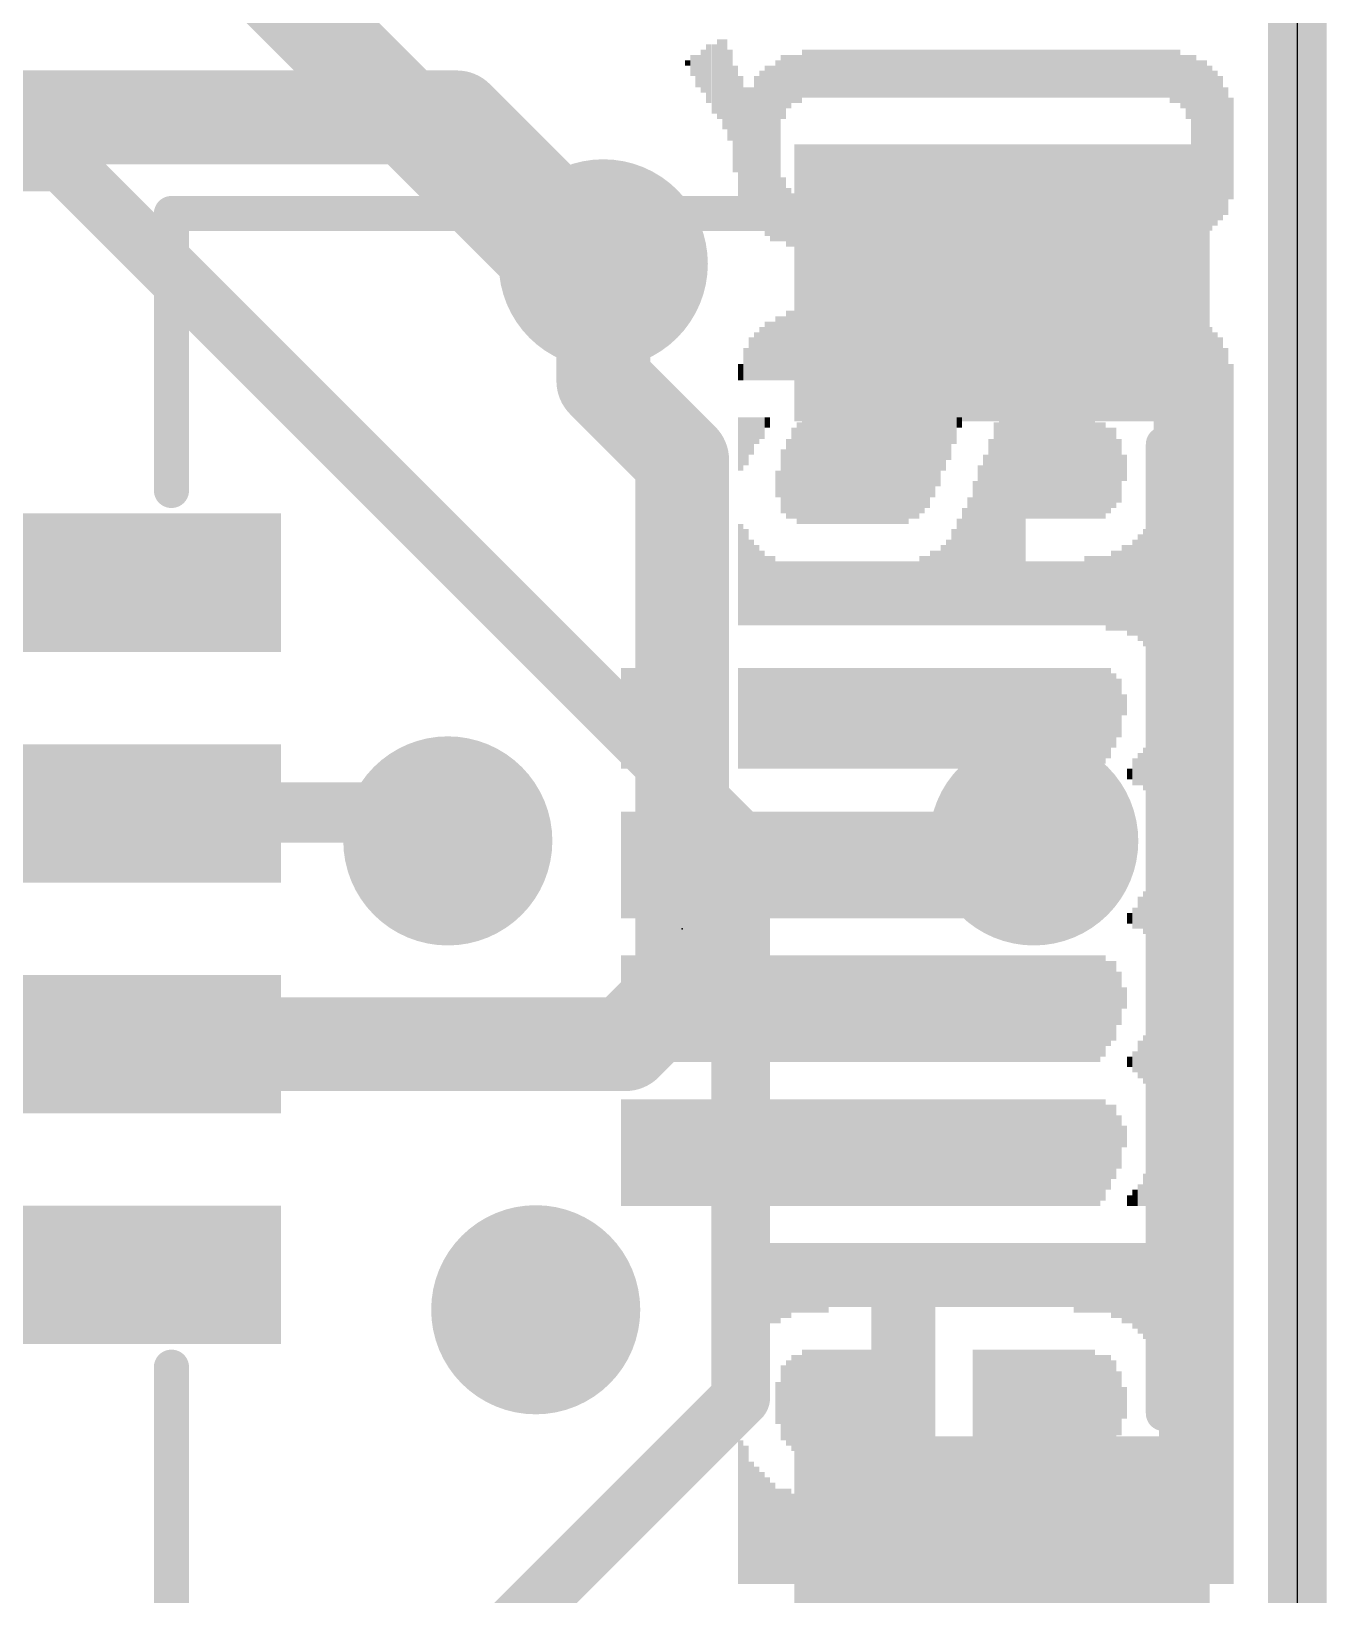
# Model space of a CAD drawing. Extents: x -0.1 to 25.5, y -0.1 to 17.9.
# Drawn here: x 19.91 to 25.53, y 6 to 12.78 of the extents above; entities that cross this region are included whole.
import ezdxf

# ---------------------------------------------------------------- set-up
doc = ezdxf.new("R2010")
doc.units = 0
for name, color, linetype in [('1', 12, 'CONTINUOUS'), ('16', 5, 'CONTINUOUS'), ('18', 110, 'CONTINUOUS'), ('20', 53, 'CONTINUOUS'), ('21', 40, 'CONTINUOUS'), ('22', 6, 'CONTINUOUS'), ('23', 40, 'CONTINUOUS')]:
    doc.layers.add(name, color=color, linetype=linetype)

# ---------------------------------------------------------------- blocks, each defined once
blk = doc.blocks.new('RECT')
blk.add_solid([(-0.5, -0.5), (0.5, -0.5), (-0.5, 0.5), (0.5, 0.5)])
blk = doc.blocks.new('ROUNDV')
at = {"const_width": 0.5}
blk.add_lwpolyline([(0, -0.25, 1), (0, 0.25, 1), (0, -0.25)], format="xyb", dxfattribs=at)

msp = doc.modelspace()

# ---------------------------------------------------------------- linework, layer by layer
at = {"layer": '1'}
for points, const_width in [([(25.4, 17.78), (25.4, 0)], 0.254), ([(21.756, 12.407), (18.572, 12.407)], 0.4064), ([(22.391, 11.772), (21.756, 12.407)], 0.4064), ([(22.391, 11.264), (22.391, 11.772)], 0.4064), ([(22.733, 10.922), (22.391, 11.264)], 0.4064), ([(22.733, 8.636), (22.733, 10.922)], 0.4064), ([(20.219, 10.39), (18.635, 10.39)], 0.254), ([(20.219, 9.39), (21.598, 9.39)], 0.254), ([(21.598, 9.39), (21.717, 9.271)], 0.254), ([(22.487, 8.39), (22.733, 8.636)], 0.4064), ([(20.219, 8.39), (22.487, 8.39)], 0.4064)]:
    msp.add_lwpolyline(points, dxfattribs=dict(at, const_width=const_width))
for points, const_width in [([(21.8278, 12.4788, 1), (21.6842, 12.3352)], 0.2032), ([(21.756, 12.3054, 1), (21.756, 12.5086)], 0.2032), ([(22.4926, 11.772, 1), (22.2894, 11.772)], 0.2032), ([(22.3192, 11.7002, 1), (22.4628, 11.8438)], 0.2032), ([(22.4628, 11.3358, 1), (22.3192, 11.1922)], 0.2032), ([(22.2894, 11.264, 1), (22.4926, 11.264)], 0.2032), ([(22.8346, 10.922, 1), (22.6314, 10.922)], 0.2032), ([(22.6612, 10.8502, 1), (22.8048, 10.9938)], 0.2032), ([(20.219, 10.3265, 1), (20.219, 10.4535)], 0.127), ([(20.219, 9.4535, 1), (20.219, 9.3265)], 0.127), ([(21.6429, 9.4349, 1), (21.5531, 9.3451)], 0.127), ([(21.598, 9.3265, 1), (21.598, 9.4535)], 0.127), ([(21.6721, 9.2261, 1), (21.7619, 9.3159)], 0.127), ([(22.8048, 8.5642, 1), (22.6612, 8.7078)], 0.2032), ([(22.6314, 8.636, 1), (22.8346, 8.636)], 0.2032), ([(20.219, 8.4916, 1), (20.219, 8.2884)], 0.2032), ([(22.4152, 8.4618, 1), (22.5588, 8.3182)], 0.2032), ([(22.487, 8.2884, 1), (22.487, 8.4916)], 0.2032)]:
    msp.add_lwpolyline(points, format="xyb", dxfattribs=dict(at, const_width=const_width))
at = {"layer": '16'}
for points, const_width in [([(25.4, 17.78), (25.4, 0)], 0.254), ([(22.176, 11.772), (20.486, 13.462)], 0.4064), ([(17.0394, 12.2134), (20.0446, 12.2134)], 0.254), ([(20.0446, 12.2134), (22.987, 9.271)], 0.254), ([(22.391, 11.772), (22.176, 11.772)], 0.4064), ([(21.59, 9.398), (16.872, 9.398)], 0.254), ([(21.717, 9.271), (21.59, 9.398)], 0.254), ([(22.987, 9.271), (22.987, 6.858)], 0.254), ([(22.987, 6.858), (19.05, 2.921)], 0.254)]:
    msp.add_lwpolyline(points, dxfattribs=dict(at, const_width=const_width))
for points, const_width in [([(20.0895, 12.2583, 1), (19.9997, 12.1685)], 0.127), ([(20.0446, 12.1499, 1), (20.0446, 12.2769)], 0.127), ([(22.176, 11.8736, 1), (22.176, 11.6704)], 0.2032), ([(22.1042, 11.7002, 1), (22.2478, 11.8438)], 0.2032), ([(22.391, 11.6704, 1), (22.391, 11.8736)], 0.2032), ([(21.6349, 9.4429, 1), (21.5451, 9.3531)], 0.127), ([(21.59, 9.3345, 1), (21.59, 9.4615)], 0.127), ([(21.6721, 9.2261, 1), (21.7619, 9.3159)], 0.127), ([(23.0505, 9.271, 1), (22.9235, 9.271)], 0.127), ([(22.9421, 9.2261, 1), (23.0319, 9.3159)], 0.127), ([(23.0319, 6.8131, 1), (22.9421, 6.9029)], 0.127), ([(22.9235, 6.858, 1), (23.0505, 6.858)], 0.127)]:
    msp.add_lwpolyline(points, format="xyb", dxfattribs=dict(at, const_width=const_width))
at = {"layer": '20'}
msp.add_line((25.4, 2.54), (25.4, 15.24), dxfattribs=at)
at = {"layer": '21', "const_width": 0.1524}
for points in [[(20.519, 10.79), (20.519, 11.99)], [(20.519, 11.99), (23.119, 11.99)], [(24.819, 6.79), (24.819, 10.99)], [(20.519, 5.89), (20.519, 6.99)]]:
    msp.add_lwpolyline(points, dxfattribs=at)
at = {"layer": '21', "const_width": 0.0762}
for points in [[(20.5571, 11.99, 1), (20.4809, 11.99)], [(20.519, 12.0281, 1), (20.519, 11.9519)], [(23.119, 11.9519, 1), (23.119, 12.0281)], [(24.8571, 10.99, 1), (24.7809, 10.99)], [(20.4809, 10.79, 1), (20.5571, 10.79)], [(20.5571, 6.99, 1), (20.4809, 6.99)], [(24.7809, 6.79, 1), (24.8571, 6.79)]]:
    msp.add_lwpolyline(points, format="xyb", dxfattribs=at)
at = {"layer": '23'}
msp.add_point((22.733, 8.89), dxfattribs=at)

# ---------------------------------------------------------------- block references
at = {"layer": '1', "rotation": 180}
for p, xscale, yscale in [((24.119, 11.69), 1.8, 1.2), ((20.219, 10.39), 1.55, 0.6), ((20.219, 9.39), 1.55, 0.6), ((20.219, 8.39), 1.55, 0.6), ((20.219, 7.39), 1.55, 0.6), ((24.119, 6.09), 1.8, 1.2)]:
    msp.add_blockref('RECT', p, dxfattribs=dict(at, xscale=xscale, yscale=yscale))
at = {"layer": '18', "xscale": 0.9064, "yscale": 0.9064}
for p in [(22.391, 11.772), (22.391, 11.772), (21.717, 9.271), (21.717, 9.271), (24.257, 9.271), (24.257, 9.271), (22.098, 7.239), (22.098, 7.239)]:
    msp.add_blockref('ROUNDV', p, dxfattribs=at)
at = {"layer": '22', "rotation": 90}
for p, xscale, yscale in [((22.8947, 12.573), 0.3454, 0.0231), ((22.9178, 12.5501), 0.3912, 0.0231), ((22.7791, 12.6314), 0.0914, 0.0231), ((22.8022, 12.6073), 0.1397, 0.0231), ((22.8253, 12.6073), 0.1854, 0.0231), ((22.8484, 12.5959), 0.254, 0.0231), ((22.8716, 12.573), 0.2997, 0.0231), ((22.9409, 12.5031), 0.3937, 0.0231), ((23.1718, 12.5387), 0.2769, 0.0231), ((23.1949, 12.5616), 0.2311, 0.0231), ((23.218, 12.573), 0.2083, 0.0231), ((23.241, 12.573), 0.2083, 0.0229), ((23.264, 12.5959), 0.2083, 0.0231), ((23.2871, 12.5959), 0.2083, 0.0231), ((23.3102, 12.5959), 0.2083, 0.0231), ((23.3333, 12.5959), 0.2083, 0.0231), ((23.3564, 12.5959), 0.2083, 0.0231), ((23.3796, 12.5959), 0.2083, 0.0231), ((23.4027, 12.5959), 0.2083, 0.0231), ((23.4258, 12.5959), 0.2083, 0.0231), ((23.4489, 12.5959), 0.2083, 0.0231), ((23.472, 12.5959), 0.2083, 0.0231), ((23.495, 12.5959), 0.2083, 0.0229), ((23.518, 12.5959), 0.2083, 0.0231), ((23.5411, 12.5959), 0.2083, 0.0231), ((23.5642, 12.5959), 0.2083, 0.0231), ((23.5873, 12.5959), 0.2083, 0.0231), ((23.6104, 12.5959), 0.2083, 0.0231), ((23.6336, 12.5959), 0.2083, 0.0231), ((23.6567, 12.5959), 0.2083, 0.0231), ((23.6798, 12.5959), 0.2083, 0.0231), ((23.7029, 12.5959), 0.2083, 0.0231), ((23.726, 12.5959), 0.2083, 0.0231), ((23.749, 12.5959), 0.2083, 0.0229), ((23.772, 12.5959), 0.2083, 0.0231), ((23.7951, 12.5959), 0.2083, 0.0231), ((23.8182, 12.5959), 0.2083, 0.0231), ((23.8413, 12.5959), 0.2083, 0.0231), ((23.8644, 12.5959), 0.2083, 0.0231), ((23.8876, 12.5959), 0.2083, 0.0231), ((23.9107, 12.5959), 0.2083, 0.0231), ((23.9338, 12.5959), 0.2083, 0.0231), ((23.9569, 12.5959), 0.2083, 0.0231), ((23.98, 12.5959), 0.2083, 0.0231), ((24.003, 12.5959), 0.2083, 0.0229), ((24.026, 12.5959), 0.2083, 0.0231), ((24.0491, 12.5959), 0.2083, 0.0231), ((24.0722, 12.5959), 0.2083, 0.0231), ((24.0953, 12.5959), 0.2083, 0.0231), ((24.1184, 12.5959), 0.2083, 0.0231), ((24.1416, 12.5959), 0.2083, 0.0231), ((24.1647, 12.5959), 0.2083, 0.0231), ((24.1878, 12.5959), 0.2083, 0.0231), ((24.2109, 12.5959), 0.2083, 0.0231), ((24.234, 12.5959), 0.2083, 0.0231), ((24.257, 12.5959), 0.2083, 0.0229), ((24.28, 12.5959), 0.2083, 0.0231), ((24.3031, 12.5959), 0.2083, 0.0231), ((24.3262, 12.5959), 0.2083, 0.0231), ((24.3493, 12.5959), 0.2083, 0.0231), ((24.3724, 12.5959), 0.2083, 0.0231), ((24.3956, 12.5959), 0.2083, 0.0231), ((24.4187, 12.5959), 0.2083, 0.0231), ((24.4418, 12.5959), 0.2083, 0.0231), ((24.4649, 12.5959), 0.2083, 0.0231), ((24.488, 12.5959), 0.2083, 0.0231), ((24.511, 12.5959), 0.2083, 0.0229), ((24.534, 12.5959), 0.2083, 0.0231), ((24.5571, 12.5959), 0.2083, 0.0231), ((24.5802, 12.5959), 0.2083, 0.0231), ((24.6033, 12.5959), 0.2083, 0.0231), ((24.6264, 12.5959), 0.2083, 0.0231), ((24.6496, 12.5959), 0.2083, 0.0231), ((24.6727, 12.5959), 0.2083, 0.0231), ((24.6958, 12.5959), 0.2083, 0.0231), ((24.7189, 12.5959), 0.2083, 0.0231), ((24.742, 12.5959), 0.2083, 0.0231), ((24.765, 12.5959), 0.2083, 0.0229), ((24.788, 12.5959), 0.2083, 0.0231), ((24.8111, 12.5959), 0.2083, 0.0231), ((24.8342, 12.5959), 0.2083, 0.0231), ((24.8573, 12.5844), 0.2311, 0.0231), ((24.8804, 12.5844), 0.2311, 0.0231), ((24.9036, 12.5616), 0.2311, 0.0231), ((24.9267, 12.5387), 0.2769, 0.0231), ((24.9498, 12.2733), 0.8077, 0.0231), ((22.756, 12.6429), 0.0229, 0.0231), ((22.964, 12.4003), 0.4623, 0.0231), ((23.0793, 12.2619), 0.6934, 0.0231), ((23.1024, 12.2619), 0.7391, 0.0231), ((23.1256, 12.2504), 0.762, 0.0231), ((23.1487, 12.2619), 0.7849, 0.0231), ((24.9729, 12.2733), 0.762, 0.0231), ((24.996, 12.2733), 0.762, 0.0231), ((25.019, 12.2733), 0.7163, 0.0229), ((25.042, 12.2733), 0.6706, 0.0231), ((22.987, 12.319), 0.5334, 0.0229), ((23.01, 12.2606), 0.5537, 0.0231), ((23.0331, 12.2492), 0.5766, 0.0231), ((23.0562, 12.2619), 0.6477, 0.0231), ((25.0651, 12.2733), 0.6248, 0.0231), ((25.0882, 12.2606), 0.5537, 0.0231), ((25.1113, 12.272), 0.4394, 0.0231), ((23.1718, 12.0079), 0.2769, 0.0231), ((24.9267, 12.0079), 0.2769, 0.0231), ((23.1949, 11.9736), 0.254, 0.0231), ((23.218, 11.9621), 0.2311, 0.0231), ((24.8804, 11.9621), 0.2311, 0.0231), ((24.9036, 11.9736), 0.254, 0.0231), ((23.241, 11.9494), 0.2057, 0.0229), ((23.264, 11.9494), 0.2057, 0.0231), ((23.2871, 11.9494), 0.2057, 0.0231), ((23.3102, 11.9494), 0.2057, 0.0231), ((23.3333, 11.938), 0.1829, 0.0231), ((23.3564, 11.938), 0.1829, 0.0231), ((23.3796, 11.938), 0.1829, 0.0231), ((23.4027, 11.938), 0.1829, 0.0231), ((23.4258, 11.938), 0.1829, 0.0231), ((23.4489, 11.938), 0.1829, 0.0231), ((23.472, 11.938), 0.1829, 0.0231), ((23.495, 11.938), 0.1829, 0.0229), ((23.518, 11.938), 0.1829, 0.0231), ((23.5411, 11.938), 0.1829, 0.0231), ((23.5642, 11.938), 0.1829, 0.0231), ((23.5873, 11.938), 0.1829, 0.0231), ((23.6104, 11.938), 0.1829, 0.0231), ((23.6336, 11.938), 0.1829, 0.0231), ((23.6567, 11.938), 0.1829, 0.0231), ((23.6798, 11.938), 0.1829, 0.0231), ((23.7029, 11.938), 0.1829, 0.0231), ((23.726, 11.938), 0.1829, 0.0231), ((23.749, 11.938), 0.1829, 0.0229), ((23.772, 11.938), 0.1829, 0.0231), ((23.7951, 11.938), 0.1829, 0.0231), ((23.8182, 11.938), 0.1829, 0.0231), ((23.8413, 11.938), 0.1829, 0.0231), ((23.8644, 11.938), 0.1829, 0.0231), ((23.8876, 11.938), 0.1829, 0.0231), ((23.9107, 11.938), 0.1829, 0.0231), ((23.9338, 11.938), 0.1829, 0.0231), ((23.9569, 11.938), 0.1829, 0.0231), ((23.98, 11.938), 0.1829, 0.0231), ((24.003, 11.938), 0.1829, 0.0229), ((24.026, 11.938), 0.1829, 0.0231), ((24.0491, 11.938), 0.1829, 0.0231), ((24.0722, 11.938), 0.1829, 0.0231), ((24.0953, 11.938), 0.1829, 0.0231), ((24.1184, 11.938), 0.1829, 0.0231), ((24.1416, 11.938), 0.1829, 0.0231), ((24.1647, 11.938), 0.1829, 0.0231), ((24.1878, 11.938), 0.1829, 0.0231), ((24.2109, 11.938), 0.1829, 0.0231), ((24.234, 11.938), 0.1829, 0.0231), ((24.257, 11.938), 0.1829, 0.0229), ((24.28, 11.938), 0.1829, 0.0231), ((24.3031, 11.938), 0.1829, 0.0231), ((24.3262, 11.938), 0.1829, 0.0231), ((24.3493, 11.938), 0.1829, 0.0231), ((24.3724, 11.938), 0.1829, 0.0231), ((24.3956, 11.938), 0.1829, 0.0231), ((24.4187, 11.938), 0.1829, 0.0231), ((24.4418, 11.938), 0.1829, 0.0231), ((24.4649, 11.938), 0.1829, 0.0231), ((24.488, 11.938), 0.1829, 0.0231), ((24.511, 11.938), 0.1829, 0.0229), ((24.534, 11.938), 0.1829, 0.0231), ((24.5571, 11.938), 0.1829, 0.0231), ((24.5802, 11.938), 0.1829, 0.0231), ((24.6033, 11.938), 0.1829, 0.0231), ((24.6264, 11.938), 0.1829, 0.0231), ((24.6496, 11.938), 0.1829, 0.0231), ((24.6727, 11.938), 0.1829, 0.0231), ((24.6958, 11.938), 0.1829, 0.0231), ((24.7189, 11.938), 0.1829, 0.0231), ((24.742, 11.938), 0.1829, 0.0231), ((24.765, 11.9494), 0.2057, 0.0229), ((24.788, 11.9494), 0.2057, 0.0231), ((24.8111, 11.9494), 0.2057, 0.0231), ((24.8342, 11.9494), 0.2057, 0.0231), ((24.8573, 11.9494), 0.2057, 0.0231), ((23.1024, 11.3944), 0.254, 0.0231), ((23.1256, 11.3944), 0.254, 0.0231), ((23.1487, 11.4059), 0.2769, 0.0231), ((23.1718, 11.4059), 0.2769, 0.0231), ((23.1949, 11.4186), 0.3023, 0.0231), ((23.218, 11.4186), 0.3023, 0.0231), ((23.241, 11.4186), 0.3023, 0.0229), ((23.264, 11.4186), 0.3023, 0.0231), ((23.2871, 11.4186), 0.3023, 0.0231), ((23.3102, 11.4186), 0.3023, 0.0231), ((23.3333, 11.4186), 0.3023, 0.0231), ((23.3564, 11.4186), 0.3023, 0.0231), ((23.3796, 11.4186), 0.3023, 0.0231), ((23.4027, 11.4186), 0.3023, 0.0231), ((23.4258, 11.4186), 0.3023, 0.0231), ((23.4489, 11.4186), 0.3023, 0.0231), ((23.472, 11.4186), 0.3023, 0.0231), ((23.495, 11.4186), 0.3023, 0.0229), ((23.518, 11.4186), 0.3023, 0.0231), ((23.5411, 11.4186), 0.3023, 0.0231), ((23.5642, 11.4186), 0.3023, 0.0231), ((23.5873, 11.4186), 0.3023, 0.0231), ((23.6104, 11.4186), 0.3023, 0.0231), ((23.6336, 11.4186), 0.3023, 0.0231), ((23.6567, 11.4186), 0.3023, 0.0231), ((23.6798, 11.4186), 0.3023, 0.0231), ((23.7029, 11.4186), 0.3023, 0.0231), ((23.726, 11.4186), 0.3023, 0.0231), ((23.749, 11.4186), 0.3023, 0.0229), ((23.772, 11.4186), 0.3023, 0.0231), ((23.7951, 11.4186), 0.3023, 0.0231), ((23.8182, 11.4186), 0.3023, 0.0231), ((23.8413, 11.4186), 0.3023, 0.0231), ((23.8644, 11.4186), 0.3023, 0.0231), ((23.8876, 11.4186), 0.3023, 0.0231), ((23.9107, 11.4186), 0.3023, 0.0231), ((23.9338, 11.4186), 0.3023, 0.0231), ((23.9569, 11.4186), 0.3023, 0.0231), ((23.98, 11.4186), 0.3023, 0.0231), ((24.003, 11.4186), 0.3023, 0.0229), ((24.026, 11.4186), 0.3023, 0.0231), ((24.0491, 11.4186), 0.3023, 0.0231), ((24.0722, 11.4186), 0.3023, 0.0231), ((24.0953, 11.4186), 0.3023, 0.0231), ((24.1184, 11.4186), 0.3023, 0.0231), ((24.1416, 11.4186), 0.3023, 0.0231), ((24.1647, 11.4186), 0.3023, 0.0231), ((24.1878, 11.4186), 0.3023, 0.0231), ((24.2109, 11.4186), 0.3023, 0.0231), ((24.234, 11.4186), 0.3023, 0.0231), ((24.257, 11.4186), 0.3023, 0.0229), ((24.28, 11.4186), 0.3023, 0.0231), ((24.3031, 11.4186), 0.3023, 0.0231), ((24.3262, 11.4186), 0.3023, 0.0231), ((24.3493, 11.4186), 0.3023, 0.0231), ((24.3724, 11.4186), 0.3023, 0.0231), ((24.3956, 11.4186), 0.3023, 0.0231), ((24.4187, 11.4186), 0.3023, 0.0231), ((24.4418, 11.4186), 0.3023, 0.0231), ((24.4649, 11.4186), 0.3023, 0.0231), ((24.488, 11.4186), 0.3023, 0.0231), ((24.511, 11.4186), 0.3023, 0.0229), ((24.534, 11.4186), 0.3023, 0.0231), ((24.5571, 11.4071), 0.3251, 0.0231), ((24.5802, 11.4071), 0.3251, 0.0231), ((24.6033, 11.4071), 0.3251, 0.0231), ((24.6264, 11.3957), 0.348, 0.0231), ((24.6496, 11.3957), 0.348, 0.0231), ((24.6727, 11.3843), 0.3708, 0.0231), ((24.6958, 11.3843), 0.3708, 0.0231), ((24.7189, 11.3728), 0.3937, 0.0231), ((24.742, 11.35), 0.4394, 0.0231), ((24.765, 11.3386), 0.4623, 0.0229), ((24.788, 11.303), 0.5334, 0.0231), ((24.8111, 8.81), 5.5194, 0.0231), ((24.8342, 8.81), 5.5194, 0.0231), ((24.8573, 8.81), 5.5194, 0.0231), ((24.8804, 8.81), 5.5194, 0.0231), ((24.9036, 8.81), 5.5194, 0.0231), ((24.9267, 8.7973), 5.494, 0.0231), ((24.9498, 8.7973), 5.494, 0.0231), ((24.9729, 8.7859), 5.4712, 0.0231), ((24.996, 8.7859), 5.4712, 0.0231), ((23.0331, 11.3602), 0.1854, 0.0231), ((23.0562, 11.3716), 0.2083, 0.0231), ((23.0793, 11.383), 0.2311, 0.0231), ((25.019, 8.7744), 5.4483, 0.0229), ((25.042, 8.763), 5.4254, 0.0231), ((25.0651, 8.7516), 5.4026, 0.0231), ((23.01, 11.3373), 0.1397, 0.0231), ((25.0882, 8.7287), 5.3569, 0.0231), ((22.987, 11.303), 0.0711, 0.0229), ((25.1113, 8.6944), 5.2883, 0.0231), ((22.987, 10.9919), 0.2311, 0.0229), ((23.01, 11.0033), 0.2083, 0.0231), ((23.0331, 11.0261), 0.1626, 0.0231), ((23.0562, 11.049), 0.1168, 0.0231), ((23.0793, 11.0604), 0.094, 0.0231), ((23.1024, 11.0846), 0.0457, 0.0231), ((23.218, 10.8649), 0.3937, 0.0231), ((23.241, 10.8649), 0.4394, 0.0229), ((23.264, 10.8763), 0.4623, 0.0231), ((23.2871, 10.8763), 0.4623, 0.0231), ((23.3102, 10.8763), 0.4623, 0.0231), ((23.3333, 10.8763), 0.4623, 0.0231), ((23.3564, 10.8763), 0.4623, 0.0231), ((23.3796, 10.8763), 0.4623, 0.0231), ((23.4027, 10.8763), 0.4623, 0.0231), ((23.4258, 10.8763), 0.4623, 0.0231), ((23.4489, 10.8763), 0.4623, 0.0231), ((23.472, 10.8763), 0.4623, 0.0231), ((23.495, 10.8763), 0.4623, 0.0229), ((23.518, 10.8763), 0.4623, 0.0231), ((23.5411, 10.8763), 0.4623, 0.0231), ((23.5642, 10.8763), 0.4623, 0.0231), ((23.5873, 10.8763), 0.4623, 0.0231), ((23.6104, 10.8763), 0.4623, 0.0231), ((23.6336, 10.8763), 0.4623, 0.0231), ((23.6567, 10.8763), 0.4623, 0.0231), ((23.6798, 10.8763), 0.4623, 0.0231), ((23.7029, 10.8763), 0.4623, 0.0231), ((23.726, 10.8877), 0.4394, 0.0231), ((23.749, 10.8877), 0.4394, 0.0229), ((23.772, 10.8991), 0.4166, 0.0231), ((23.7951, 10.9106), 0.3937, 0.0231), ((23.8182, 10.9334), 0.348, 0.0231), ((23.8413, 10.9576), 0.2997, 0.0231), ((23.8644, 10.9919), 0.2311, 0.0231), ((23.8876, 11.0147), 0.1854, 0.0231), ((23.9107, 11.049), 0.1168, 0.0231), ((23.9338, 11.0846), 0.0457, 0.0231), ((24.0953, 10.6451), 0.8788, 0.0231), ((24.1184, 10.6566), 0.9017, 0.0231), ((24.1416, 10.6566), 0.9017, 0.0231), ((24.1647, 10.6566), 0.9017, 0.0231), ((24.1878, 10.6566), 0.9017, 0.0231), ((24.2109, 10.6566), 0.9017, 0.0231), ((24.234, 10.8877), 0.4394, 0.0231), ((24.257, 10.8877), 0.4394, 0.0229), ((24.28, 10.8877), 0.4394, 0.0231), ((24.3031, 10.8877), 0.4394, 0.0231), ((24.3262, 10.8877), 0.4394, 0.0231), ((24.3493, 10.8877), 0.4394, 0.0231), ((24.3724, 10.8877), 0.4394, 0.0231), ((24.3956, 10.8877), 0.4394, 0.0231), ((24.4187, 10.8877), 0.4394, 0.0231), ((24.4418, 10.8877), 0.4394, 0.0231), ((24.4649, 10.8877), 0.4394, 0.0231), ((24.488, 10.8877), 0.4394, 0.0231), ((24.511, 10.8877), 0.4394, 0.0229), ((24.534, 10.8763), 0.4166, 0.0231), ((24.5571, 10.8763), 0.4166, 0.0231), ((24.5802, 10.8763), 0.3708, 0.0231), ((24.6033, 10.8877), 0.348, 0.0231), ((23.1949, 10.8407), 0.3454, 0.0231), ((24.0722, 10.6096), 0.8077, 0.0231), ((24.6264, 10.875), 0.2769, 0.0231), ((23.1718, 10.8293), 0.2769, 0.0231), ((24.0491, 10.5753), 0.7391, 0.0231), ((24.6496, 10.8877), 0.1143, 0.0231), ((23.1487, 10.8179), 0.1168, 0.0231), ((24.026, 10.5524), 0.6934, 0.0231), ((24.003, 10.5181), 0.6248, 0.0229), ((23.9569, 10.4597), 0.508, 0.0231), ((23.98, 10.4826), 0.5537, 0.0231), ((24.788, 10.3797), 0.668, 0.0231), ((22.987, 10.4254), 0.4394, 0.0229), ((23.9338, 10.4369), 0.4623, 0.0231), ((24.765, 10.3797), 0.5766, 0.0229), ((23.01, 10.414), 0.4166, 0.0231), ((23.0331, 10.3911), 0.3708, 0.0231), ((23.8876, 10.3911), 0.3708, 0.0231), ((23.9107, 10.414), 0.4166, 0.0231), ((24.6958, 10.3683), 0.4166, 0.0231), ((24.7189, 10.3683), 0.4623, 0.0231), ((24.742, 10.3683), 0.508, 0.0231), ((23.0562, 10.3797), 0.348, 0.0231), ((23.0793, 10.367), 0.3226, 0.0231), ((23.1024, 10.3556), 0.2997, 0.0231), ((23.1256, 10.3556), 0.2997, 0.0231), ((23.772, 10.3556), 0.2997, 0.0231), ((23.7951, 10.3556), 0.2997, 0.0231), ((23.8182, 10.367), 0.3226, 0.0231), ((23.8413, 10.367), 0.3226, 0.0231), ((23.8644, 10.3797), 0.348, 0.0231), ((24.488, 10.3556), 0.2997, 0.0231), ((24.511, 10.3556), 0.2997, 0.0229), ((24.534, 10.3556), 0.2997, 0.0231), ((24.5571, 10.3556), 0.2997, 0.0231), ((24.5802, 10.3442), 0.3226, 0.0231), ((24.6033, 10.3556), 0.3454, 0.0231), ((24.6264, 10.3556), 0.3454, 0.0231), ((24.6496, 10.3683), 0.3708, 0.0231), ((24.6727, 10.3568), 0.3937, 0.0231), ((23.1487, 10.3442), 0.2769, 0.0231), ((23.1718, 10.3442), 0.2769, 0.0231), ((23.1949, 10.3442), 0.2769, 0.0231), ((23.218, 10.3442), 0.2769, 0.0231), ((23.241, 10.3442), 0.2769, 0.0229), ((23.264, 10.3442), 0.2769, 0.0231), ((23.2871, 10.3442), 0.2769, 0.0231), ((23.3102, 10.3442), 0.2769, 0.0231), ((23.3333, 10.3442), 0.2769, 0.0231), ((23.3564, 10.3442), 0.2769, 0.0231), ((23.3796, 10.3442), 0.2769, 0.0231), ((23.4027, 10.3442), 0.2769, 0.0231), ((23.4258, 10.3442), 0.2769, 0.0231), ((23.4489, 10.3442), 0.2769, 0.0231), ((23.472, 10.3442), 0.2769, 0.0231), ((23.495, 10.3442), 0.2769, 0.0229), ((23.518, 10.3442), 0.2769, 0.0231), ((23.5411, 10.3442), 0.2769, 0.0231), ((23.5642, 10.3442), 0.2769, 0.0231), ((23.5873, 10.3442), 0.2769, 0.0231), ((23.6104, 10.3442), 0.2769, 0.0231), ((23.6336, 10.3442), 0.2769, 0.0231), ((23.6567, 10.3442), 0.2769, 0.0231), ((23.6798, 10.3442), 0.2769, 0.0231), ((23.7029, 10.3442), 0.2769, 0.0231), ((23.726, 10.3442), 0.2769, 0.0231), ((23.749, 10.3442), 0.2769, 0.0229), ((24.234, 10.3442), 0.2769, 0.0231), ((24.257, 10.3442), 0.2769, 0.0229), ((24.28, 10.3442), 0.2769, 0.0231), ((24.3031, 10.3442), 0.2769, 0.0231), ((24.3262, 10.3442), 0.2769, 0.0231), ((24.3493, 10.3442), 0.2769, 0.0231), ((24.3724, 10.3442), 0.2769, 0.0231), ((24.3956, 10.3442), 0.2769, 0.0231), ((24.4187, 10.3442), 0.2769, 0.0231), ((24.4418, 10.3442), 0.2769, 0.0231), ((24.4649, 10.3442), 0.2769, 0.0231), ((22.479, 9.8019), 0.4369, 0.0229), ((22.502, 9.8019), 0.4369, 0.0231), ((22.5251, 9.8019), 0.4369, 0.0231), ((22.5482, 9.8019), 0.4369, 0.0231), ((22.5713, 9.8019), 0.4369, 0.0231), ((22.5944, 9.8019), 0.4369, 0.0231), ((22.6176, 9.8019), 0.4369, 0.0231), ((22.6407, 9.8019), 0.4369, 0.0231), ((22.6638, 9.8019), 0.4369, 0.0231), ((22.6869, 9.8019), 0.4369, 0.0231), ((22.71, 9.8019), 0.4369, 0.0231), ((22.733, 9.8019), 0.4369, 0.0229), ((22.756, 9.8019), 0.4369, 0.0231), ((22.7791, 9.8019), 0.4369, 0.0231), ((22.8022, 9.8019), 0.4369, 0.0231), ((22.8253, 9.8019), 0.4369, 0.0231), ((22.8484, 9.8019), 0.4369, 0.0231), ((22.8716, 9.8019), 0.4369, 0.0231), ((22.8947, 9.8019), 0.4369, 0.0231), ((22.987, 9.8019), 0.4369, 0.0229), ((23.01, 9.8019), 0.4369, 0.0231), ((23.0331, 9.8019), 0.4369, 0.0231), ((23.0562, 9.8019), 0.4369, 0.0231), ((23.0793, 9.8019), 0.4369, 0.0231), ((23.1024, 9.8019), 0.4369, 0.0231), ((23.1256, 9.8019), 0.4369, 0.0231), ((23.1487, 9.8019), 0.4369, 0.0231), ((23.1718, 9.8019), 0.4369, 0.0231), ((23.1949, 9.8019), 0.4369, 0.0231), ((23.218, 9.8019), 0.4369, 0.0231), ((23.241, 9.8019), 0.4369, 0.0229), ((23.264, 9.8019), 0.4369, 0.0231), ((23.2871, 9.8019), 0.4369, 0.0231), ((23.3102, 9.8019), 0.4369, 0.0231), ((23.3333, 9.8019), 0.4369, 0.0231), ((23.3564, 9.8019), 0.4369, 0.0231), ((23.3796, 9.8019), 0.4369, 0.0231), ((23.4027, 9.8019), 0.4369, 0.0231), ((23.4258, 9.8019), 0.4369, 0.0231), ((23.4489, 9.8019), 0.4369, 0.0231), ((23.472, 9.8019), 0.4369, 0.0231), ((23.495, 9.8019), 0.4369, 0.0229), ((23.518, 9.8019), 0.4369, 0.0231), ((23.5411, 9.8019), 0.4369, 0.0231), ((23.5642, 9.8019), 0.4369, 0.0231), ((23.5873, 9.8019), 0.4369, 0.0231), ((23.6104, 9.8019), 0.4369, 0.0231), ((23.6336, 9.8019), 0.4369, 0.0231), ((23.6567, 9.8019), 0.4369, 0.0231), ((23.6798, 9.8019), 0.4369, 0.0231), ((23.7029, 9.8019), 0.4369, 0.0231), ((23.726, 9.8019), 0.4369, 0.0231), ((23.749, 9.8019), 0.4369, 0.0229), ((23.772, 9.8019), 0.4369, 0.0231), ((23.7951, 9.8019), 0.4369, 0.0231), ((23.8182, 9.8019), 0.4369, 0.0231), ((23.8413, 9.8019), 0.4369, 0.0231), ((23.8644, 9.8019), 0.4369, 0.0231), ((23.8876, 9.8019), 0.4369, 0.0231), ((23.9107, 9.8019), 0.4369, 0.0231), ((23.9338, 9.8019), 0.4369, 0.0231), ((23.9569, 9.8019), 0.4369, 0.0231), ((23.98, 9.8019), 0.4369, 0.0231), ((24.003, 9.8019), 0.4369, 0.0229), ((24.026, 9.8019), 0.4369, 0.0231), ((24.0491, 9.8019), 0.4369, 0.0231), ((24.0722, 9.8019), 0.4369, 0.0231), ((24.0953, 9.8019), 0.4369, 0.0231), ((24.1184, 9.8019), 0.4369, 0.0231), ((24.1416, 9.8019), 0.4369, 0.0231), ((24.1647, 9.8019), 0.4369, 0.0231), ((24.1878, 9.8019), 0.4369, 0.0231), ((24.2109, 9.8019), 0.4369, 0.0231), ((24.234, 9.8019), 0.4369, 0.0231), ((24.257, 9.8019), 0.4369, 0.0229), ((24.28, 9.8019), 0.4369, 0.0231), ((24.3031, 9.8019), 0.4369, 0.0231), ((24.3262, 9.8019), 0.4369, 0.0231), ((24.3493, 9.8019), 0.4369, 0.0231), ((24.3724, 9.8019), 0.4369, 0.0231), ((24.3956, 9.8019), 0.4369, 0.0231), ((24.4187, 9.8019), 0.4369, 0.0231), ((24.4418, 9.8019), 0.4369, 0.0231), ((24.4649, 9.8019), 0.4369, 0.0231), ((24.488, 9.8019), 0.4369, 0.0231), ((24.511, 9.8019), 0.4369, 0.0229), ((24.534, 9.8019), 0.4369, 0.0231), ((24.5571, 9.8133), 0.414, 0.0231), ((24.5802, 9.8247), 0.3912, 0.0231), ((24.6033, 9.8361), 0.3226, 0.0231), ((24.6264, 9.8476), 0.254, 0.0231), ((24.6496, 9.8603), 0.0914, 0.0231), ((24.788, 9.5949), 0.3937, 0.0231), ((24.765, 9.5822), 0.2769, 0.0229), ((24.6958, 9.5707), 0.1168, 0.0231), ((24.7189, 9.5822), 0.1397, 0.0231), ((24.742, 9.5822), 0.1854, 0.0231), ((24.6727, 9.5606), 0.0457, 0.0231), ((22.479, 9.1669), 0.4623, 0.0229), ((22.502, 9.1669), 0.4623, 0.0231), ((22.5251, 9.1669), 0.4623, 0.0231), ((22.5482, 9.1669), 0.4623, 0.0231), ((22.5713, 9.1669), 0.4623, 0.0231), ((22.5944, 9.1669), 0.4623, 0.0231), ((22.6176, 9.1669), 0.4623, 0.0231), ((22.6407, 9.1669), 0.4623, 0.0231), ((22.6638, 9.1669), 0.4623, 0.0231), ((22.6869, 9.1669), 0.4623, 0.0231), ((22.71, 9.1669), 0.4623, 0.0231), ((22.733, 9.1669), 0.4623, 0.0229), ((22.756, 9.1669), 0.4623, 0.0231), ((22.7791, 9.1669), 0.4623, 0.0231), ((22.8022, 9.1669), 0.4623, 0.0231), ((22.8253, 9.1669), 0.4623, 0.0231), ((22.8484, 9.1669), 0.4623, 0.0231), ((22.8716, 9.1669), 0.4623, 0.0231), ((22.8947, 9.1669), 0.4623, 0.0231), ((22.987, 9.1669), 0.4623, 0.0229), ((23.01, 9.1669), 0.4623, 0.0231), ((23.0331, 9.1669), 0.4623, 0.0231), ((23.0562, 9.1669), 0.4623, 0.0231), ((23.0793, 9.1669), 0.4623, 0.0231), ((23.1024, 9.1669), 0.4623, 0.0231), ((23.1256, 9.1669), 0.4623, 0.0231), ((23.1487, 9.1669), 0.4623, 0.0231), ((23.1718, 9.1669), 0.4623, 0.0231), ((23.1949, 9.1669), 0.4623, 0.0231), ((23.218, 9.1669), 0.4623, 0.0231), ((23.241, 9.1669), 0.4623, 0.0229), ((23.264, 9.1669), 0.4623, 0.0231), ((23.2871, 9.1669), 0.4623, 0.0231), ((23.3102, 9.1669), 0.4623, 0.0231), ((23.3333, 9.1669), 0.4623, 0.0231), ((23.3564, 9.1669), 0.4623, 0.0231), ((23.3796, 9.1669), 0.4623, 0.0231), ((23.4027, 9.1669), 0.4623, 0.0231), ((23.4258, 9.1669), 0.4623, 0.0231), ((23.4489, 9.1669), 0.4623, 0.0231), ((23.472, 9.1669), 0.4623, 0.0231), ((23.495, 9.1669), 0.4623, 0.0229), ((23.518, 9.1669), 0.4623, 0.0231), ((23.5411, 9.1669), 0.4623, 0.0231), ((23.5642, 9.1669), 0.4623, 0.0231), ((23.5873, 9.1669), 0.4623, 0.0231), ((23.6104, 9.1669), 0.4623, 0.0231), ((23.6336, 9.1669), 0.4623, 0.0231), ((23.6567, 9.1669), 0.4623, 0.0231), ((23.6798, 9.1669), 0.4623, 0.0231), ((23.7029, 9.1669), 0.4623, 0.0231), ((23.726, 9.1669), 0.4623, 0.0231), ((23.749, 9.1669), 0.4623, 0.0229), ((23.772, 9.1669), 0.4623, 0.0231), ((23.7951, 9.1669), 0.4623, 0.0231), ((23.8182, 9.1669), 0.4623, 0.0231), ((23.8413, 9.1669), 0.4623, 0.0231), ((23.8644, 9.1669), 0.4623, 0.0231), ((23.8876, 9.1669), 0.4623, 0.0231), ((23.9107, 9.1669), 0.4623, 0.0231), ((23.9338, 9.1669), 0.4623, 0.0231), ((23.9569, 9.1669), 0.4623, 0.0231), ((23.98, 9.1669), 0.4623, 0.0231), ((24.003, 9.1669), 0.4623, 0.0229), ((24.026, 9.1669), 0.4623, 0.0231), ((24.0491, 9.1669), 0.4623, 0.0231), ((24.0722, 9.1669), 0.4623, 0.0231), ((24.0953, 9.1669), 0.4623, 0.0231), ((24.1184, 9.1669), 0.4623, 0.0231), ((24.1416, 9.1669), 0.4623, 0.0231), ((24.1647, 9.1669), 0.4623, 0.0231), ((24.1878, 9.1669), 0.4623, 0.0231), ((24.2109, 9.1669), 0.4623, 0.0231), ((24.234, 9.1669), 0.4623, 0.0231), ((24.257, 9.1669), 0.4623, 0.0229), ((24.28, 9.1669), 0.4623, 0.0231), ((24.3031, 9.1669), 0.4623, 0.0231), ((24.3262, 9.1669), 0.4623, 0.0231), ((24.3493, 9.1669), 0.4623, 0.0231), ((24.3724, 9.1669), 0.4623, 0.0231), ((24.3956, 9.1669), 0.4623, 0.0231), ((24.4187, 9.1669), 0.4623, 0.0231), ((24.4418, 9.1669), 0.4623, 0.0231), ((24.4649, 9.1669), 0.4623, 0.0231), ((24.488, 9.1669), 0.4623, 0.0231), ((24.511, 9.1669), 0.4623, 0.0229), ((24.534, 9.1669), 0.4623, 0.0231), ((24.5571, 9.1783), 0.4394, 0.0231), ((24.5802, 9.1897), 0.3708, 0.0231), ((24.6033, 9.2139), 0.3226, 0.0231), ((24.6264, 9.2253), 0.254, 0.0231), ((24.6496, 9.2367), 0.094, 0.0231), ((24.765, 8.9599), 0.2769, 0.0229), ((24.788, 8.9599), 0.3683, 0.0231), ((24.7189, 8.9599), 0.1397, 0.0231), ((24.742, 8.9599), 0.1854, 0.0231), ((24.6727, 8.9357), 0.0457, 0.0231), ((24.6958, 8.9357), 0.0914, 0.0231), ((22.479, 8.5446), 0.4623, 0.0229), ((22.502, 8.5446), 0.4623, 0.0231), ((22.5251, 8.5446), 0.4623, 0.0231), ((22.5482, 8.5446), 0.4623, 0.0231), ((22.5713, 8.5446), 0.4623, 0.0231), ((22.5944, 8.5446), 0.4623, 0.0231), ((22.6176, 8.5446), 0.4623, 0.0231), ((22.6407, 8.5446), 0.4623, 0.0231), ((22.6638, 8.5446), 0.4623, 0.0231), ((22.6869, 8.5446), 0.4623, 0.0231), ((22.71, 8.5446), 0.4623, 0.0231), ((22.733, 8.5446), 0.4623, 0.0229), ((22.756, 8.5446), 0.4623, 0.0231), ((22.7791, 8.5446), 0.4623, 0.0231), ((22.8022, 8.5446), 0.4623, 0.0231), ((22.8253, 8.5446), 0.4623, 0.0231), ((22.8484, 8.5446), 0.4623, 0.0231), ((22.8716, 8.5446), 0.4623, 0.0231), ((22.8947, 8.5446), 0.4623, 0.0231), ((22.987, 8.5446), 0.4623, 0.0229), ((23.01, 8.5446), 0.4623, 0.0231), ((23.0331, 8.5446), 0.4623, 0.0231), ((23.0562, 8.5446), 0.4623, 0.0231), ((23.0793, 8.5446), 0.4623, 0.0231), ((23.1024, 8.5446), 0.4623, 0.0231), ((23.1256, 8.5446), 0.4623, 0.0231), ((23.1487, 8.5446), 0.4623, 0.0231), ((23.1718, 8.5446), 0.4623, 0.0231), ((23.1949, 8.5446), 0.4623, 0.0231), ((23.218, 8.5446), 0.4623, 0.0231), ((23.241, 8.5446), 0.4623, 0.0229), ((23.264, 8.5446), 0.4623, 0.0231), ((23.2871, 8.5446), 0.4623, 0.0231), ((23.3102, 8.5446), 0.4623, 0.0231), ((23.3333, 8.5446), 0.4623, 0.0231), ((23.3564, 8.5446), 0.4623, 0.0231), ((23.3796, 8.5446), 0.4623, 0.0231), ((23.4027, 8.5446), 0.4623, 0.0231), ((23.4258, 8.5446), 0.4623, 0.0231), ((23.4489, 8.5446), 0.4623, 0.0231), ((23.472, 8.5446), 0.4623, 0.0231), ((23.495, 8.5446), 0.4623, 0.0229), ((23.518, 8.5446), 0.4623, 0.0231), ((23.5411, 8.5446), 0.4623, 0.0231), ((23.5642, 8.5446), 0.4623, 0.0231), ((23.5873, 8.5446), 0.4623, 0.0231), ((23.6104, 8.5446), 0.4623, 0.0231), ((23.6336, 8.5446), 0.4623, 0.0231), ((23.6567, 8.5446), 0.4623, 0.0231), ((23.6798, 8.5446), 0.4623, 0.0231), ((23.7029, 8.5446), 0.4623, 0.0231), ((23.726, 8.5446), 0.4623, 0.0231), ((23.749, 8.5446), 0.4623, 0.0229), ((23.772, 8.5446), 0.4623, 0.0231), ((23.7951, 8.5446), 0.4623, 0.0231), ((23.8182, 8.5446), 0.4623, 0.0231), ((23.8413, 8.5446), 0.4623, 0.0231), ((23.8644, 8.5446), 0.4623, 0.0231), ((23.8876, 8.5446), 0.4623, 0.0231), ((23.9107, 8.5446), 0.4623, 0.0231), ((23.9338, 8.5446), 0.4623, 0.0231), ((23.9569, 8.5446), 0.4623, 0.0231), ((23.98, 8.5446), 0.4623, 0.0231), ((24.003, 8.5446), 0.4623, 0.0229), ((24.026, 8.5446), 0.4623, 0.0231), ((24.0491, 8.5446), 0.4623, 0.0231), ((24.0722, 8.5446), 0.4623, 0.0231), ((24.0953, 8.5446), 0.4623, 0.0231), ((24.1184, 8.5446), 0.4623, 0.0231), ((24.1416, 8.5446), 0.4623, 0.0231), ((24.1647, 8.5446), 0.4623, 0.0231), ((24.1878, 8.5446), 0.4623, 0.0231), ((24.2109, 8.5446), 0.4623, 0.0231), ((24.234, 8.5446), 0.4623, 0.0231), ((24.257, 8.5446), 0.4623, 0.0229), ((24.28, 8.5446), 0.4623, 0.0231), ((24.3031, 8.5446), 0.4623, 0.0231), ((24.3262, 8.5446), 0.4623, 0.0231), ((24.3493, 8.5446), 0.4623, 0.0231), ((24.3724, 8.5446), 0.4623, 0.0231), ((24.3956, 8.5446), 0.4623, 0.0231), ((24.4187, 8.5446), 0.4623, 0.0231), ((24.4418, 8.5446), 0.4623, 0.0231), ((24.4649, 8.5446), 0.4623, 0.0231), ((24.488, 8.5446), 0.4623, 0.0231), ((24.511, 8.5446), 0.4623, 0.0229), ((24.534, 8.5446), 0.4623, 0.0231), ((24.5571, 8.556), 0.4394, 0.0231), ((24.5802, 8.5662), 0.3683, 0.0231), ((24.6033, 8.5776), 0.3454, 0.0231), ((24.6264, 8.589), 0.2311, 0.0231), ((24.6496, 8.5903), 0.0914, 0.0231), ((24.765, 8.335), 0.2769, 0.0229), ((24.788, 8.3363), 0.3708, 0.0231), ((24.7189, 8.3236), 0.1626, 0.0231), ((24.742, 8.3236), 0.2083, 0.0231), ((24.6727, 8.3134), 0.0457, 0.0231), ((24.6958, 8.3134), 0.0914, 0.0231), ((22.479, 7.9197), 0.4623, 0.0229), ((22.502, 7.9197), 0.4623, 0.0231), ((22.5251, 7.9197), 0.4623, 0.0231), ((22.5482, 7.9197), 0.4623, 0.0231), ((22.5713, 7.9197), 0.4623, 0.0231), ((22.5944, 7.9197), 0.4623, 0.0231), ((22.6176, 7.9197), 0.4623, 0.0231), ((22.6407, 7.9197), 0.4623, 0.0231), ((22.6638, 7.9197), 0.4623, 0.0231), ((22.6869, 7.9197), 0.4623, 0.0231), ((22.71, 7.9197), 0.4623, 0.0231), ((22.733, 7.9197), 0.4623, 0.0229), ((22.756, 7.9197), 0.4623, 0.0231), ((22.7791, 7.9197), 0.4623, 0.0231), ((22.8022, 7.9197), 0.4623, 0.0231), ((22.8253, 7.9197), 0.4623, 0.0231), ((22.8484, 7.9197), 0.4623, 0.0231), ((22.8716, 7.9197), 0.4623, 0.0231), ((22.8947, 7.9197), 0.4623, 0.0231), ((22.987, 7.9197), 0.4623, 0.0229), ((23.01, 7.9197), 0.4623, 0.0231), ((23.0331, 7.9197), 0.4623, 0.0231), ((23.0562, 7.9197), 0.4623, 0.0231), ((23.0793, 7.9197), 0.4623, 0.0231), ((23.1024, 7.9197), 0.4623, 0.0231), ((23.1256, 7.9197), 0.4623, 0.0231), ((23.1487, 7.9197), 0.4623, 0.0231), ((23.1718, 7.9197), 0.4623, 0.0231), ((23.1949, 7.9197), 0.4623, 0.0231), ((23.218, 7.9197), 0.4623, 0.0231), ((23.241, 7.9197), 0.4623, 0.0229), ((23.264, 7.9197), 0.4623, 0.0231), ((23.2871, 7.9197), 0.4623, 0.0231), ((23.3102, 7.9197), 0.4623, 0.0231), ((23.3333, 7.9197), 0.4623, 0.0231), ((23.3564, 7.9197), 0.4623, 0.0231), ((23.3796, 7.9197), 0.4623, 0.0231), ((23.4027, 7.9197), 0.4623, 0.0231), ((23.4258, 7.9197), 0.4623, 0.0231), ((23.4489, 7.9197), 0.4623, 0.0231), ((23.472, 7.9197), 0.4623, 0.0231), ((23.495, 7.9197), 0.4623, 0.0229), ((23.518, 7.9197), 0.4623, 0.0231), ((23.5411, 7.9197), 0.4623, 0.0231), ((23.5642, 7.9197), 0.4623, 0.0231), ((23.5873, 7.9197), 0.4623, 0.0231), ((23.6104, 7.9197), 0.4623, 0.0231), ((23.6336, 7.9197), 0.4623, 0.0231), ((23.6567, 7.9197), 0.4623, 0.0231), ((23.6798, 7.9197), 0.4623, 0.0231), ((23.7029, 7.9197), 0.4623, 0.0231), ((23.726, 7.9197), 0.4623, 0.0231), ((23.749, 7.9197), 0.4623, 0.0229), ((23.772, 7.9197), 0.4623, 0.0231), ((23.7951, 7.9197), 0.4623, 0.0231), ((23.8182, 7.9197), 0.4623, 0.0231), ((23.8413, 7.9197), 0.4623, 0.0231), ((23.8644, 7.9197), 0.4623, 0.0231), ((23.8876, 7.9197), 0.4623, 0.0231), ((23.9107, 7.9197), 0.4623, 0.0231), ((23.9338, 7.9197), 0.4623, 0.0231), ((23.9569, 7.9197), 0.4623, 0.0231), ((23.98, 7.9197), 0.4623, 0.0231), ((24.003, 7.9197), 0.4623, 0.0229), ((24.026, 7.9197), 0.4623, 0.0231), ((24.0491, 7.9197), 0.4623, 0.0231), ((24.0722, 7.9197), 0.4623, 0.0231), ((24.0953, 7.9197), 0.4623, 0.0231), ((24.1184, 7.9197), 0.4623, 0.0231), ((24.1416, 7.9197), 0.4623, 0.0231), ((24.1647, 7.9197), 0.4623, 0.0231), ((24.1878, 7.9197), 0.4623, 0.0231), ((24.2109, 7.9197), 0.4623, 0.0231), ((24.234, 7.9197), 0.4623, 0.0231), ((24.257, 7.9197), 0.4623, 0.0229), ((24.28, 7.9197), 0.4623, 0.0231), ((24.3031, 7.9197), 0.4623, 0.0231), ((24.3262, 7.9197), 0.4623, 0.0231), ((24.3493, 7.9197), 0.4623, 0.0231), ((24.3724, 7.9197), 0.4623, 0.0231), ((24.3956, 7.9197), 0.4623, 0.0231), ((24.4187, 7.9197), 0.4623, 0.0231), ((24.4418, 7.9197), 0.4623, 0.0231), ((24.4649, 7.9197), 0.4623, 0.0231), ((24.488, 7.9197), 0.4623, 0.0231), ((24.511, 7.9197), 0.4623, 0.0229), ((24.534, 7.9197), 0.4623, 0.0231), ((24.5571, 7.9312), 0.4394, 0.0231), ((24.5802, 7.9439), 0.3683, 0.0231), ((24.6033, 7.9667), 0.3226, 0.0231), ((24.6264, 7.9667), 0.2311, 0.0231), ((24.6496, 7.9896), 0.094, 0.0231), ((24.788, 7.8042), 0.2311, 0.0231), ((24.742, 7.7584), 0.1397, 0.0231), ((24.765, 7.7699), 0.1626, 0.0229), ((24.6727, 7.7114), 0.0457, 0.0231), ((24.6958, 7.7241), 0.0711, 0.0231), ((24.7189, 7.7356), 0.094, 0.0231), ((22.987, 7.2631), 0.5309, 0.0229), ((23.01, 7.2746), 0.508, 0.0231), ((23.0331, 7.2974), 0.4623, 0.0231), ((23.0562, 7.3203), 0.4166, 0.0231), ((23.0793, 7.3317), 0.3937, 0.0231), ((23.1024, 7.3431), 0.3708, 0.0231), ((23.1256, 7.3546), 0.348, 0.0231), ((23.1487, 7.3546), 0.348, 0.0231), ((23.1718, 7.366), 0.3251, 0.0231), ((23.1949, 7.366), 0.3251, 0.0231), ((23.218, 7.3774), 0.3023, 0.0231), ((23.241, 7.3774), 0.3023, 0.0229), ((23.264, 7.3774), 0.3023, 0.0231), ((23.2871, 7.3774), 0.3023, 0.0231), ((23.3102, 7.3774), 0.3023, 0.0231), ((23.3333, 7.3774), 0.3023, 0.0231), ((23.3564, 7.3774), 0.3023, 0.0231), ((23.3796, 7.3901), 0.2769, 0.0231), ((23.4027, 7.3901), 0.2769, 0.0231), ((23.4258, 7.3901), 0.2769, 0.0231), ((23.4489, 7.3901), 0.2769, 0.0231), ((23.472, 7.3901), 0.2769, 0.0231), ((23.495, 7.3901), 0.2769, 0.0229), ((23.518, 7.3901), 0.2769, 0.0231), ((23.5411, 7.3901), 0.2769, 0.0231), ((23.5642, 7.0663), 0.9246, 0.0231), ((23.5873, 7.0663), 0.9246, 0.0231), ((23.6104, 7.0663), 0.9246, 0.0231), ((23.6336, 7.0663), 0.9246, 0.0231), ((23.6567, 7.0663), 0.9246, 0.0231), ((23.6798, 7.0663), 0.9246, 0.0231), ((23.7029, 7.0663), 0.9246, 0.0231), ((23.726, 7.0663), 0.9246, 0.0231), ((23.749, 7.0663), 0.9246, 0.0229), ((23.772, 7.0663), 0.9246, 0.0231), ((23.7951, 7.0663), 0.9246, 0.0231), ((23.8182, 7.0663), 0.9246, 0.0231), ((23.8413, 7.3901), 0.2769, 0.0231), ((23.8644, 7.3901), 0.2769, 0.0231), ((23.8876, 7.3901), 0.2769, 0.0231), ((23.9107, 7.3901), 0.2769, 0.0231), ((23.9338, 7.3901), 0.2769, 0.0231), ((23.9569, 7.3901), 0.2769, 0.0231), ((23.98, 7.3901), 0.2769, 0.0231), ((24.003, 7.3901), 0.2769, 0.0229), ((24.026, 7.3901), 0.2769, 0.0231), ((24.0491, 7.3901), 0.2769, 0.0231), ((24.0722, 7.3901), 0.2769, 0.0231), ((24.0953, 7.3901), 0.2769, 0.0231), ((24.1184, 7.3901), 0.2769, 0.0231), ((24.1416, 7.3901), 0.2769, 0.0231), ((24.1647, 7.3901), 0.2769, 0.0231), ((24.1878, 7.3901), 0.2769, 0.0231), ((24.2109, 7.3901), 0.2769, 0.0231), ((24.234, 7.3901), 0.2769, 0.0231), ((24.257, 7.3901), 0.2769, 0.0229), ((24.28, 7.3901), 0.2769, 0.0231), ((24.3031, 7.3901), 0.2769, 0.0231), ((24.3262, 7.3901), 0.2769, 0.0231), ((24.3493, 7.3901), 0.2769, 0.0231), ((24.3724, 7.3901), 0.2769, 0.0231), ((24.3956, 7.3901), 0.2769, 0.0231), ((24.4187, 7.3901), 0.2769, 0.0231), ((24.4418, 7.3774), 0.3023, 0.0231), ((24.4649, 7.3774), 0.3023, 0.0231), ((24.488, 7.3774), 0.3023, 0.0231), ((24.511, 7.3774), 0.3023, 0.0229), ((24.534, 7.3774), 0.3023, 0.0231), ((24.5571, 7.3774), 0.3023, 0.0231), ((24.5802, 7.3774), 0.3023, 0.0231), ((24.6033, 7.366), 0.3251, 0.0231), ((24.6264, 7.366), 0.3251, 0.0231), ((24.6496, 7.3546), 0.348, 0.0231), ((24.6727, 7.3546), 0.348, 0.0231), ((24.6958, 7.3431), 0.3708, 0.0231), ((24.7189, 7.3317), 0.3937, 0.0231), ((24.742, 7.3203), 0.4166, 0.0231), ((24.765, 7.2974), 0.4623, 0.0229), ((24.788, 7.2631), 0.5309, 0.0231), ((23.264, 6.8351), 0.4623, 0.0231), ((23.2871, 6.8351), 0.4623, 0.0231), ((23.3102, 6.8351), 0.4623, 0.0231), ((23.3333, 6.8351), 0.4623, 0.0231), ((23.3564, 6.8351), 0.4623, 0.0231), ((23.3796, 6.8351), 0.4623, 0.0231), ((23.4027, 6.8351), 0.4623, 0.0231), ((23.4258, 6.8351), 0.4623, 0.0231), ((23.4489, 6.8351), 0.4623, 0.0231), ((23.472, 6.8351), 0.4623, 0.0231), ((23.495, 6.8351), 0.4623, 0.0229), ((23.518, 6.8351), 0.4623, 0.0231), ((23.5411, 6.8351), 0.4623, 0.0231), ((24.003, 6.8351), 0.4623, 0.0229), ((24.026, 6.8351), 0.4623, 0.0231), ((24.0491, 6.8351), 0.4623, 0.0231), ((24.0722, 6.8351), 0.4623, 0.0231), ((24.0953, 6.8351), 0.4623, 0.0231), ((24.1184, 6.8351), 0.4623, 0.0231), ((24.1416, 6.8351), 0.4623, 0.0231), ((24.1647, 6.8351), 0.4623, 0.0231), ((24.1878, 6.8351), 0.4623, 0.0231), ((24.2109, 6.8351), 0.4623, 0.0231), ((24.234, 6.8351), 0.4623, 0.0231), ((24.257, 6.8351), 0.4623, 0.0229), ((24.28, 6.8351), 0.4623, 0.0231), ((24.3031, 6.8351), 0.4623, 0.0231), ((24.3262, 6.8351), 0.4623, 0.0231), ((24.3493, 6.8351), 0.4623, 0.0231), ((24.3724, 6.8351), 0.4623, 0.0231), ((24.3956, 6.8351), 0.4623, 0.0231), ((24.4187, 6.8351), 0.4623, 0.0231), ((24.4418, 6.8351), 0.4623, 0.0231), ((24.4649, 6.8351), 0.4623, 0.0231), ((24.488, 6.8351), 0.4623, 0.0231), ((24.511, 6.8351), 0.4623, 0.0229), ((23.1718, 6.8351), 0.3251, 0.0231), ((23.1949, 6.8351), 0.3708, 0.0231), ((23.218, 6.8351), 0.4166, 0.0231), ((23.241, 6.8351), 0.4166, 0.0229), ((24.534, 6.8237), 0.4394, 0.0231), ((24.5571, 6.8351), 0.4166, 0.0231), ((24.5802, 6.8351), 0.4166, 0.0231), ((24.6033, 6.8351), 0.3708, 0.0231), ((23.1487, 6.8351), 0.1829, 0.0231), ((24.6264, 6.8339), 0.2769, 0.0231), ((24.6496, 6.8351), 0.1372, 0.0231), ((22.987, 6.3614), 0.6223, 0.0229), ((23.01, 6.35), 0.5994, 0.0231), ((24.788, 6.4541), 0.3912, 0.0231), ((23.0331, 6.3157), 0.5309, 0.0231), ((24.765, 6.4313), 0.3454, 0.0229), ((23.0562, 6.3043), 0.508, 0.0231), ((23.0793, 6.2929), 0.4851, 0.0231), ((23.1024, 6.2814), 0.4623, 0.0231), ((24.6958, 6.3856), 0.254, 0.0231), ((24.7189, 6.397), 0.2769, 0.0231), ((24.742, 6.4084), 0.2997, 0.0231), ((23.1256, 6.27), 0.4394, 0.0231), ((23.1487, 6.2573), 0.414, 0.0231), ((23.1718, 6.2573), 0.414, 0.0231), ((23.1949, 6.2573), 0.414, 0.0231), ((23.218, 6.2459), 0.3912, 0.0231), ((23.241, 6.2459), 0.3912, 0.0229), ((23.264, 6.2459), 0.3912, 0.0231), ((23.2871, 6.2459), 0.3912, 0.0231), ((24.511, 6.2459), 0.3912, 0.0229), ((24.534, 6.2459), 0.3912, 0.0231), ((24.5571, 6.2459), 0.3912, 0.0231), ((24.5802, 6.2459), 0.3912, 0.0231), ((24.6033, 6.2573), 0.414, 0.0231), ((24.6264, 6.2573), 0.414, 0.0231), ((24.6496, 6.3741), 0.2311, 0.0231), ((24.6727, 6.3741), 0.2311, 0.0231), ((23.3102, 6.2344), 0.3683, 0.0231), ((23.3333, 6.2344), 0.3683, 0.0231), ((23.3564, 6.2344), 0.3683, 0.0231), ((23.3796, 6.2344), 0.3683, 0.0231), ((23.4027, 6.2344), 0.3683, 0.0231), ((23.4258, 6.2344), 0.3683, 0.0231), ((23.4489, 6.2344), 0.3683, 0.0231), ((23.472, 6.2344), 0.3683, 0.0231), ((23.495, 6.2344), 0.3683, 0.0229), ((23.518, 6.2344), 0.3683, 0.0231), ((23.5411, 6.2344), 0.3683, 0.0231), ((23.5642, 6.2344), 0.3683, 0.0231), ((23.5873, 6.2344), 0.3683, 0.0231), ((23.6104, 6.2344), 0.3683, 0.0231), ((23.6336, 6.2344), 0.3683, 0.0231), ((23.6567, 6.2344), 0.3683, 0.0231), ((23.6798, 6.2344), 0.3683, 0.0231), ((23.7029, 6.2344), 0.3683, 0.0231), ((23.726, 6.2344), 0.3683, 0.0231), ((23.749, 6.2344), 0.3683, 0.0229), ((23.772, 6.2344), 0.3683, 0.0231), ((23.7951, 6.2344), 0.3683, 0.0231), ((23.8182, 6.2344), 0.3683, 0.0231), ((23.8413, 6.2344), 0.3683, 0.0231), ((23.8644, 6.2344), 0.3683, 0.0231), ((23.8876, 6.2344), 0.3683, 0.0231), ((23.9107, 6.2344), 0.3683, 0.0231), ((23.9338, 6.2344), 0.3683, 0.0231), ((23.9569, 6.2344), 0.3683, 0.0231), ((23.98, 6.2344), 0.3683, 0.0231), ((24.003, 6.2344), 0.3683, 0.0229), ((24.026, 6.2344), 0.3683, 0.0231), ((24.0491, 6.2344), 0.3683, 0.0231), ((24.0722, 6.2344), 0.3683, 0.0231), ((24.0953, 6.2344), 0.3683, 0.0231), ((24.1184, 6.2344), 0.3683, 0.0231), ((24.1416, 6.2344), 0.3683, 0.0231), ((24.1647, 6.2344), 0.3683, 0.0231), ((24.1878, 6.2344), 0.3683, 0.0231), ((24.2109, 6.2344), 0.3683, 0.0231), ((24.234, 6.2344), 0.3683, 0.0231), ((24.257, 6.2344), 0.3683, 0.0229), ((24.28, 6.2344), 0.3683, 0.0231), ((24.3031, 6.2344), 0.3683, 0.0231), ((24.3262, 6.2344), 0.3683, 0.0231), ((24.3493, 6.2344), 0.3683, 0.0231), ((24.3724, 6.2344), 0.3683, 0.0231), ((24.3956, 6.2344), 0.3683, 0.0231), ((24.4187, 6.2344), 0.3683, 0.0231), ((24.4418, 6.2344), 0.3683, 0.0231), ((24.4649, 6.2344), 0.3683, 0.0231), ((24.488, 6.2344), 0.3683, 0.0231)]:
    msp.add_blockref('RECT', p, dxfattribs=dict(at, xscale=xscale, yscale=yscale))

doc.saveas('drawing.dxf')
